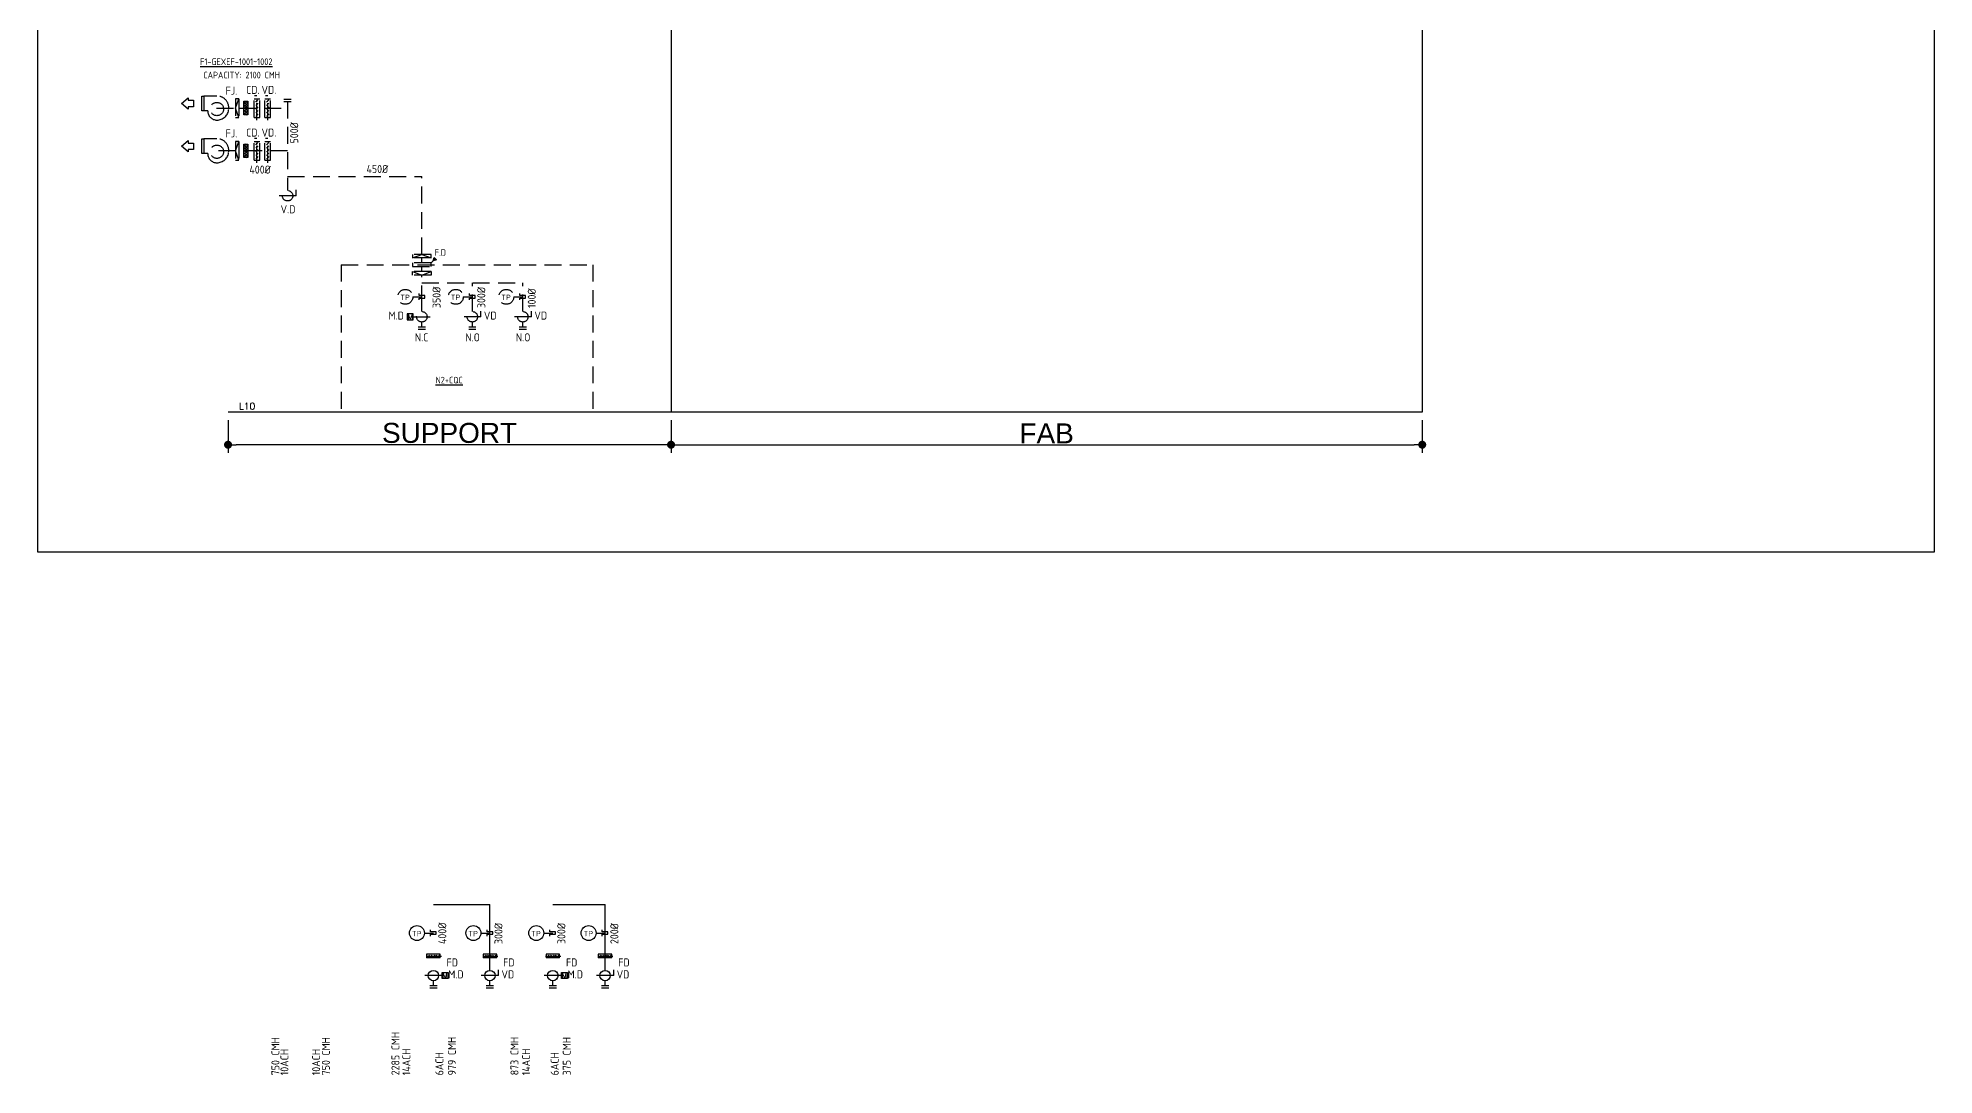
# Model space of a CAD drawing. Extents: x 41366 to 43040, y 84741 to 85507.
# Drawn here: x 41366 to 42076, y 84741 to 85129 of the extents above; entities that cross this region are included whole.
import ezdxf
from ezdxf.enums import TextEntityAlignment as Align

# ---------------------------------------------------------------- set-up
doc = ezdxf.new("R2010")
doc.units = 0
doc.header["$LTSCALE"] = 10
doc.linetypes.add('HIDDEN', pattern=[9.525, 6.35, -3.175])
for name, color, linetype in [('A-DETL-01', 1, 'Continuous'), ('M-CMDUCT-TEXT', 3, 'Continuous'), ('M-EQPM-TXT', 4, 'Continuous'), ('M-EX-EQPM', 22, 'Continuous'), ('M-EX-TXT', 3, 'Continuous'), ('M-EX-VALVE', 2, 'Continuous'), ('M-GEX', 114, 'Continuous'), ('M-HVAC-DAPR', 2, 'Continuous'), ('M6-CWTR-TEXT', 4, 'Continuous'), ('txt', 2, 'Continuous'), ('U-EX-TXT', 4, 'Continuous'), ('U-PV-VALVE', 3, 'Continuous')]:
    doc.layers.add(name, color=color, linetype=linetype)
doc.styles.add('AA-TXT', font='isocp.shx', dxfattribs={"bigfont": 'chineset.shx'})
doc.styles.add('STDTEXT', font='simplex.shx', dxfattribs={"bigfont": 'china.shx'})
doc.dimstyles.new('10-dim', dxfattribs={"dimscale": 10, "dimtxt": 0.25, "dimasz": 0.1, "dimexe": 0.1, "dimexo": 0.1, "dimgap": 0.05, "dimtad": 1, "dimdec": 0, "dimlfac": 100, "dimdsep": 46, "dimtxsty": 'AA-TXT', "dimblk": 'DOT', "dimcen": 2, "dimclrd": 256, "dimclre": 256, "dimclrt": 256, "dimazin": 0, "dimtfac": 1, "dimtdec": 0, "dimtix": 1, "dimtmove": 2, "dimatfit": 3, "dimldrblk": 'CIR', "dimfxl": 1, "dimtvp": 1, "dimtolj": 1, "dimtzin": 0, "dimarcsym": 0})

# ---------------------------------------------------------------- blocks, each defined once
blk = doc.blocks.new('MOI')
blk.add_lwpolyline([(44.2, 12), (44.2, -12), (24.2, -12), (24.2, -20.8), (0, 0), (24.2, 20.8), (24.2, 12)], close=True)
blk = doc.blocks.new('_DOT')
at = {"color": 0, "linetype": 'ByBlock'}
blk.add_line((-0.5, 0), (-1, 0), dxfattribs=at)
at = {"color": 0, "linetype": 'ByBlock', "const_width": 0.5}
blk.add_lwpolyline([(-0.25, 0, 1), (0.25, 0, 1)], format="xyb", close=True, dxfattribs=at)
blk = doc.blocks.new('*D7')
at = {"layer": 'DEFPOINTS', "color": 0, "transparency": 16777216}
for p in [(41602.9, 84989.11), (41884.48, 84989.11), (41884.48, 84976.93)]:
    blk.add_point(p, dxfattribs=at)
at = {"layer": 'txt', "lineweight": -2, "transparency": 16777216}
for p, q in [((41602.9, 84986.11), (41602.9, 84973.93)), ((41884.48, 84986.11), (41884.48, 84973.93)), ((41605.9, 84976.93), (41881.48, 84976.93))]:
    blk.add_line(p, q, dxfattribs=at)
at = {"layer": 'txt', "lineweight": -2, "transparency": 16777216, "xscale": 3, "yscale": 3, "zscale": 3, "rotation": 180}
blk.add_blockref('_DOT', (41602.9, 84976.93), dxfattribs=at)
at = {"layer": 'txt', "lineweight": -2, "transparency": 16777216, "xscale": 3, "yscale": 3, "zscale": 3}
blk.add_blockref('_DOT', (41884.48, 84976.93), dxfattribs=at)
at = {"layer": 'txt', "transparency": 16777216, "insert": (41743.69, 84981.18), "char_height": 7.5, "attachment_point": 5, "style": 'AA-TXT'}
blk.add_mtext('\\A1;{\\fArial|b0|i0|c0|p34;FAB', dxfattribs=at)
blk = doc.blocks.new('CIR')
at = {"color": 0}
blk.add_line((1, 0), (-1, 0), dxfattribs=at)
at = {"color": 3}
blk.add_circle((0, 0), 0.5, dxfattribs=at)
blk = doc.blocks.new('*D8')
at = {"layer": 'DEFPOINTS', "color": 0, "transparency": 16777216}
for p in [(41436.83, 84989.11), (41602.9, 84989.11), (41436.83, 84976.93)]:
    blk.add_point(p, dxfattribs=at)
at = {"layer": 'txt', "lineweight": -2, "transparency": 16777216}
for p, q in [((41436.83, 84986.11), (41436.83, 84973.93)), ((41602.9, 84986.11), (41602.9, 84973.93)), ((41599.9, 84976.93), (41439.83, 84976.93))]:
    blk.add_line(p, q, dxfattribs=at)
at = {"layer": 'txt', "lineweight": -2, "transparency": 16777216, "xscale": 3, "yscale": 3, "zscale": 3, "rotation": 180}
blk.add_blockref('_DOT', (41436.83, 84976.93), dxfattribs=at)
at = {"layer": 'txt', "lineweight": -2, "transparency": 16777216, "xscale": 3, "yscale": 3, "zscale": 3}
blk.add_blockref('_DOT', (41602.9, 84976.93), dxfattribs=at)
at = {"layer": 'txt', "transparency": 16777216, "insert": (41519.87, 84981.31), "char_height": 7.5, "attachment_point": 5, "style": 'AA-TXT'}
blk.add_mtext('\\A1;{\\fArial|b0|i0|c0|p34;SUPPORT}', dxfattribs=at)

msp = doc.modelspace()

# ---------------------------------------------------------------- hatches: boundary and pattern name
at = {"layer": 'M-EX-VALVE', "linetype": 'HIDDEN', "ltscale": 0.1}
h = msp.add_hatch(dxfattribs=at)
h.set_pattern_fill('ANSI37', color=252, scale=0.216, style=0)
h.set_pattern_definition([(45, (39425.7782, 83615.2638), (-0.48493383, 0.48493383), []), (135, (39425.7782, 83615.2638), (-0.48493383, -0.48493383), [])])
h.paths.add_polyline_path([(41444.207, 85105.635), (41444.207, 85100.545), (41442.705, 85100.545), (41442.705, 85105.635)])
h = msp.add_hatch(dxfattribs=at)
h.set_pattern_fill('ANSI37', color=252, scale=0.216, style=0)
h.set_pattern_definition([(45, (39425.7782, 83599.2638), (-0.48493383, 0.48493383), []), (135, (39425.7782, 83599.2638), (-0.48493383, -0.48493383), [])])
h.paths.add_polyline_path([(41444.207, 85089.635), (41444.207, 85084.545), (41442.705, 85084.545), (41442.705, 85089.635)])
at = {"layer": 'M-HVAC-DAPR', "linetype": 'HIDDEN', "ltscale": 0.1}
msp.add_hatch(color=252, dxfattribs=at).paths.add_polyline_path([(41515.019, 85046.261), (41513.695, 85045.82), (41514.137, 85047.144)])

# ---------------------------------------------------------------- linework, layer by layer
at = {"layer": 'A-DETL-01', "linetype": 'Continuous'}
for p, q in [((41602.898, 85323.796), (41602.898, 84989.108)), ((41884.481, 85323.796), (41884.481, 84989.108)), ((41884.481, 84989.108), (41436.834, 84989.108))]:
    msp.add_line(p, q, dxfattribs=at)
at = {"layer": 'A-DETL-01', "color": 252, "linetype": 'HIDDEN', "ltscale": 0.1}
for p, q in [((41479.285, 85044.393), (41479.285, 84989.108)), ((41573.57, 85044.393), (41573.57, 84989.108))]:
    msp.add_line(p, q, dxfattribs=at)
for points in [[(41479.285, 85044.393), (41573.57, 85044.393)], [(41573.57, 84989.108), (41479.285, 84989.108)]]:
    msp.add_lwpolyline(points, dxfattribs=at)
at = {"layer": 'DEFPOINTS', "color": 1}
msp.add_lwpolyline([(41365.567, 85507.146), (42076.347, 85507.146), (42076.347, 84936.686), (41365.567, 84936.686)], close=True, dxfattribs=at)
at = {"layer": 'M-EX-EQPM', "color": 252, "linetype": 'HIDDEN', "ltscale": 0.1}
for p, q in [((41432.65, 85107.594), (41427.71, 85107.594)), ((41427.71, 85107.594), (41427.71, 85102.03)), ((41429.225, 85102.03), (41427.71, 85102.03)), ((41432.65, 85091.594), (41427.71, 85091.594)), ((41427.71, 85091.594), (41427.71, 85086.03)), ((41429.225, 85086.03), (41427.71, 85086.03))]:
    msp.add_line(p, q, dxfattribs=at)
for points in [[(41427.71, 85102.03), (41427.06, 85102.03), (41427.06, 85107.594), (41427.71, 85107.594)], [(41427.71, 85086.03), (41427.06, 85086.03), (41427.06, 85091.594), (41427.71, 85091.594)]]:
    msp.add_lwpolyline(points, dxfattribs=at)
for centre in [(41432.65, 85102.743), (41432.65, 85086.743)]:
    msp.add_circle(centre, 2.497, dxfattribs=at)
for centre, radius, start, end in [((41432.65, 85102.03), 3.424, 180, 270), ((41432.723, 85103.219), 4.376, 353.756329, 90.958581), ((41432.72, 85102.963), 4.358, 269.070901, 357.110794), ((41432.723, 85087.219), 4.376, 353.756329, 90.958581), ((41432.65, 85086.03), 3.424, 180, 270), ((41432.72, 85086.963), 4.358, 269.070901, 357.110794)]:
    msp.add_arc(centre, radius, start, end, dxfattribs=at)
at = {"layer": 'M-EX-VALVE', "color": 252, "linetype": 'HIDDEN', "ltscale": 0.1}
for p, q in [((41446.6, 85106.588), (41448.7, 85106.588)), ((41446.6, 85099.592), (41446.6, 85106.588)), ((41447.65, 85107.638), (41446.791, 85107.638)), ((41447.256, 85105.29), (41448.045, 85106.231)), ((41448.045, 85104.963), (41447.256, 85104.023)), ((41448.045, 85103.56), (41447.256, 85102.619)), ((41448.045, 85102.228), (41447.256, 85101.287)), ((41447.65, 85098.542), (41447.65, 85107.638)), ((41448.7, 85099.592), (41448.7, 85106.588)), ((41450.648, 85106.588), (41452.748, 85106.588)), ((41450.648, 85099.592), (41450.648, 85106.588)), ((41451.698, 85107.638), (41450.838, 85107.638)), ((41451.303, 85105.29), (41452.092, 85106.231)), ((41452.092, 85104.963), (41451.303, 85104.023)), ((41452.092, 85103.56), (41451.303, 85102.619)), ((41452.092, 85102.228), (41451.303, 85101.287)), ((41451.698, 85098.542), (41451.698, 85107.638)), ((41452.748, 85099.592), (41452.748, 85106.588)), ((41457.803, 85106.47), (41460.52, 85106.47)), ((41457.803, 85105.589), (41460.52, 85105.589)), ((41446.6, 85099.592), (41448.7, 85099.592)), ((41448.045, 85100.927), (41447.256, 85099.986)), ((41450.648, 85099.592), (41452.748, 85099.592)), ((41452.092, 85100.927), (41451.303, 85099.986)), ((41446.6, 85090.588), (41448.7, 85090.588)), ((41446.6, 85083.592), (41446.6, 85090.588)), ((41447.65, 85091.638), (41446.791, 85091.638)), ((41447.256, 85089.29), (41448.045, 85090.231)), ((41448.045, 85088.963), (41447.256, 85088.023)), ((41448.045, 85087.56), (41447.256, 85086.619)), ((41447.65, 85082.542), (41447.65, 85091.638)), ((41448.7, 85083.592), (41448.7, 85090.588)), ((41450.648, 85090.588), (41452.748, 85090.588)), ((41450.648, 85083.592), (41450.648, 85090.588)), ((41451.698, 85091.638), (41450.838, 85091.638)), ((41451.303, 85089.29), (41452.092, 85090.231)), ((41452.092, 85088.963), (41451.303, 85088.023)), ((41452.092, 85087.56), (41451.303, 85086.619)), ((41451.698, 85082.542), (41451.698, 85091.638)), ((41452.748, 85083.592), (41452.748, 85090.588)), ((41446.6, 85083.592), (41448.7, 85083.592)), ((41448.045, 85086.228), (41447.256, 85085.287)), ((41448.045, 85084.927), (41447.256, 85083.986)), ((41450.648, 85083.592), (41452.748, 85083.592)), ((41452.092, 85086.228), (41451.303, 85085.287)), ((41452.092, 85084.927), (41451.303, 85083.986)), ((41506.102, 85032.365), (41509.488, 85032.365)), ((41508.429, 85032.832), (41508.429, 85033.55)), ((41510.548, 85032.832), (41508.429, 85032.832)), ((41508.429, 85031.23), (41508.429, 85031.898)), ((41508.429, 85031.898), (41510.548, 85031.898)), ((41510.548, 85031.898), (41510.548, 85032.832)), ((41525.023, 85032.365), (41528.41, 85032.365)), ((41527.351, 85032.832), (41527.351, 85033.55)), ((41529.469, 85032.832), (41527.351, 85032.832)), ((41527.351, 85031.23), (41527.351, 85031.898)), ((41527.351, 85031.898), (41529.469, 85031.898)), ((41529.469, 85031.898), (41529.469, 85032.832)), ((41543.944, 85032.365), (41547.331, 85032.365)), ((41546.272, 85032.832), (41546.272, 85033.55)), ((41548.39, 85032.832), (41546.272, 85032.832)), ((41546.272, 85031.23), (41546.272, 85031.898)), ((41546.272, 85031.898), (41548.39, 85031.898)), ((41548.39, 85031.898), (41548.39, 85032.832)), ((41510.847, 85021.042), (41508.13, 85021.042)), ((41510.847, 85020.161), (41508.13, 85020.161)), ((41529.768, 85021.042), (41527.051, 85021.042)), ((41529.768, 85020.161), (41527.051, 85020.161)), ((41548.69, 85021.042), (41545.973, 85021.042)), ((41548.69, 85020.161), (41545.973, 85020.161))]:
    msp.add_line(p, q, dxfattribs=at)
at = {"layer": 'M-EX-VALVE'}
for p, q in [((41510.439, 84793.889), (41513.826, 84793.889)), ((41512.766, 84794.356), (41512.766, 84795.074)), ((41514.885, 84794.356), (41512.766, 84794.356)), ((41512.766, 84792.755), (41512.766, 84793.422)), ((41512.766, 84793.422), (41514.885, 84793.422)), ((41514.885, 84793.422), (41514.885, 84794.356)), ((41531.622, 84793.889), (41535.009, 84793.889)), ((41533.949, 84794.356), (41533.949, 84795.074)), ((41536.068, 84794.356), (41533.949, 84794.356)), ((41533.949, 84792.755), (41533.949, 84793.422)), ((41533.949, 84793.422), (41536.068, 84793.422)), ((41536.068, 84793.422), (41536.068, 84794.356)), ((41555.184, 84793.889), (41558.57, 84793.889)), ((41557.511, 84794.356), (41557.511, 84795.074)), ((41559.63, 84794.356), (41557.511, 84794.356)), ((41557.511, 84792.755), (41557.511, 84793.422)), ((41557.511, 84793.422), (41559.63, 84793.422)), ((41559.63, 84793.422), (41559.63, 84794.356)), ((41574.784, 84793.889), (41578.17, 84793.889)), ((41577.111, 84794.356), (41577.111, 84795.074)), ((41579.23, 84794.356), (41577.111, 84794.356)), ((41577.111, 84792.755), (41577.111, 84793.422)), ((41577.111, 84793.422), (41579.23, 84793.422)), ((41579.23, 84793.422), (41579.23, 84794.356)), ((41511.138, 84785.282), (41516.789, 84785.282)), ((41511.281, 84786.008), (41511.281, 84784.556)), ((41516.37, 84786.008), (41511.281, 84786.008)), ((41516.37, 84784.556), (41511.281, 84784.556)), ((41512.036, 84785.011), (41512.491, 84785.553)), ((41513.504, 84785.055), (41512.962, 84785.509)), ((41514.337, 84785.553), (41513.882, 84785.011)), ((41515.278, 84785.055), (41514.736, 84785.509)), ((41516.11, 84785.553), (41515.655, 84785.011)), ((41516.37, 84784.556), (41516.37, 84786.008)), ((41532.321, 84785.282), (41537.972, 84785.282)), ((41532.464, 84786.008), (41532.464, 84784.556)), ((41537.553, 84786.008), (41532.464, 84786.008)), ((41537.553, 84784.556), (41532.464, 84784.556)), ((41533.219, 84785.011), (41533.673, 84785.553)), ((41534.687, 84785.055), (41534.145, 84785.509)), ((41535.519, 84785.553), (41535.065, 84785.011)), ((41536.46, 84785.055), (41535.918, 84785.509)), ((41537.293, 84785.553), (41536.838, 84785.011)), ((41537.553, 84784.556), (41537.553, 84786.008)), ((41555.883, 84785.282), (41561.534, 84785.282)), ((41556.026, 84786.008), (41556.026, 84784.556)), ((41561.115, 84786.008), (41556.026, 84786.008)), ((41561.115, 84784.556), (41556.026, 84784.556)), ((41556.781, 84785.011), (41557.235, 84785.553)), ((41558.249, 84785.055), (41557.707, 84785.509)), ((41559.081, 84785.553), (41558.627, 84785.011)), ((41560.022, 84785.055), (41559.48, 84785.509)), ((41560.855, 84785.553), (41560.4, 84785.011)), ((41561.115, 84784.556), (41561.115, 84786.008)), ((41575.483, 84785.282), (41581.134, 84785.282)), ((41575.626, 84786.008), (41575.626, 84784.556)), ((41580.715, 84786.008), (41575.626, 84786.008)), ((41580.715, 84784.556), (41575.626, 84784.556)), ((41576.381, 84785.011), (41576.835, 84785.553)), ((41577.849, 84785.055), (41577.307, 84785.509)), ((41578.681, 84785.553), (41578.227, 84785.011)), ((41579.622, 84785.055), (41579.08, 84785.509)), ((41580.455, 84785.553), (41580, 84785.011)), ((41580.715, 84784.556), (41580.715, 84786.008)), ((41515.184, 84774.122), (41512.467, 84774.122)), ((41515.184, 84773.241), (41512.467, 84773.241)), ((41536.367, 84774.122), (41533.65, 84774.122)), ((41536.367, 84773.241), (41533.65, 84773.241)), ((41559.929, 84774.122), (41557.212, 84774.122)), ((41559.929, 84773.241), (41557.212, 84773.241)), ((41579.529, 84774.122), (41576.812, 84774.122)), ((41579.529, 84773.241), (41576.812, 84773.241))]:
    msp.add_line(p, q, dxfattribs=at)
at = {"layer": 'M-EX-VALVE', "color": 252, "linetype": 'HIDDEN', "ltscale": 0.1}
for points in [[(41444.207, 85105.635), (41444.207, 85100.545), (41442.705, 85100.545), (41442.705, 85105.635)], [(41444.207, 85089.635), (41444.207, 85084.545), (41442.705, 85084.545), (41442.705, 85089.635)]]:
    msp.add_lwpolyline(points, close=True, dxfattribs=at)
for points in [[(41447.65, 85105.824, -1), (41447.65, 85105.698, -1)], [(41447.65, 85104.556, -1), (41447.65, 85104.43, -1)], [(41447.65, 85103.153, -1), (41447.65, 85103.027, -1)], [(41447.65, 85101.821, -1), (41447.65, 85101.695, -1)], [(41451.698, 85105.824, -1), (41451.698, 85105.698, -1)], [(41451.698, 85104.556, -1), (41451.698, 85104.43, -1)], [(41451.698, 85103.153, -1), (41451.698, 85103.027, -1)], [(41451.698, 85101.821, -1), (41451.698, 85101.695, -1)], [(41447.65, 85100.519, -1), (41447.65, 85100.393, -1)], [(41451.698, 85100.519, -1), (41451.698, 85100.393, -1)], [(41447.65, 85089.824, -1), (41447.65, 85089.698, -1)], [(41447.65, 85088.556, -1), (41447.65, 85088.43, -1)], [(41451.698, 85089.824, -1), (41451.698, 85089.698, -1)], [(41451.698, 85088.556, -1), (41451.698, 85088.43, -1)], [(41447.65, 85087.153, -1), (41447.65, 85087.027, -1)], [(41447.65, 85085.821, -1), (41447.65, 85085.695, -1)], [(41447.65, 85084.519, -1), (41447.65, 85084.393, -1)], [(41451.698, 85087.153, -1), (41451.698, 85087.027, -1)], [(41451.698, 85085.821, -1), (41451.698, 85085.695, -1)], [(41451.698, 85084.519, -1), (41451.698, 85084.393, -1)]]:
    msp.add_lwpolyline(points, format="xyb", close=True, dxfattribs=at)
for centre in [(41503.302, 85032.365), (41522.223, 85032.365), (41541.144, 85032.365)]:
    msp.add_circle(centre, 2.8, dxfattribs=at)
at = {"layer": 'M-EX-VALVE'}
for centre in [(41507.639, 84793.889), (41528.822, 84793.889), (41552.384, 84793.889), (41571.984, 84793.889)]:
    msp.add_circle(centre, 2.8, dxfattribs=at)
for centre, start, end in [((41512.263, 84785.282), 0, 180), ((41512.263, 84785.282), 180, 0), ((41513.233, 84785.282), 90, 270), ((41513.233, 84785.282), 270, 90), ((41514.109, 84785.282), 0, 180), ((41514.109, 84785.282), 180, 0), ((41515.007, 84785.282), 90, 270), ((41515.007, 84785.282), 270, 90), ((41515.883, 84785.282), 0, 180), ((41515.883, 84785.282), 180, 0), ((41533.446, 84785.282), 0, 180), ((41533.446, 84785.282), 180, 0), ((41534.416, 84785.282), 90, 270), ((41534.416, 84785.282), 270, 90), ((41535.292, 84785.282), 0, 180), ((41535.292, 84785.282), 180, 0), ((41536.189, 84785.282), 90, 270), ((41536.189, 84785.282), 270, 90), ((41537.066, 84785.282), 0, 180), ((41537.066, 84785.282), 180, 0), ((41557.008, 84785.282), 0, 180), ((41557.008, 84785.282), 180, 0), ((41557.978, 84785.282), 90, 270), ((41557.978, 84785.282), 270, 90), ((41558.854, 84785.282), 0, 180), ((41558.854, 84785.282), 180, 0), ((41559.751, 84785.282), 90, 270), ((41559.751, 84785.282), 270, 90), ((41560.628, 84785.282), 0, 180), ((41560.628, 84785.282), 180, 0), ((41576.608, 84785.282), 0, 180), ((41576.608, 84785.282), 180, 0), ((41577.578, 84785.282), 90, 270), ((41577.578, 84785.282), 270, 90), ((41578.454, 84785.282), 0, 180), ((41578.454, 84785.282), 180, 0), ((41579.351, 84785.282), 90, 270), ((41579.351, 84785.282), 270, 90), ((41580.228, 84785.282), 0, 180), ((41580.228, 84785.282), 180, 0)]:
    msp.add_arc(centre, 0.0677, start, end, dxfattribs=at)
at = {"layer": 'M-GEX', "color": 252, "linetype": 'HIDDEN', "ltscale": 0.1}
for p, q in [((41432.525, 85103.09), (41439.6, 85103.09)), ((41439.6, 85106.59), (41439.6, 85099.59)), ((41439.6, 85103.09), (41440.932, 85106.59)), ((41440.932, 85106.59), (41439.6, 85106.59)), ((41440.932, 85099.59), (41439.6, 85103.09)), ((41440.932, 85106.59), (41440.932, 85099.59)), ((41440.932, 85103.09), (41459.162, 85103.09)), ((41459.162, 85105.589), (41459.162, 85072.2)), ((41439.6, 85099.59), (41440.932, 85099.59)), ((41439.6, 85090.59), (41439.6, 85083.59)), ((41439.6, 85087.09), (41440.932, 85090.59)), ((41440.932, 85090.59), (41439.6, 85090.59)), ((41440.932, 85090.59), (41440.932, 85083.59)), ((41439.6, 85087.09), (41432.742, 85087.09)), ((41440.932, 85083.59), (41439.6, 85087.09)), ((41439.6, 85083.59), (41440.932, 85083.59)), ((41459.162, 85087.09), (41440.932, 85087.09)), ((41459.162, 85077.427), (41509.488, 85077.427)), ((41509.488, 85048.255), (41509.488, 85077.427)), ((41512.988, 85048.255), (41505.988, 85048.255)), ((41505.988, 85048.255), (41505.988, 85046.923)), ((41505.988, 85046.923), (41509.488, 85048.255)), ((41512.988, 85046.923), (41505.988, 85046.923)), ((41509.488, 85048.255), (41512.988, 85046.923)), ((41509.488, 85045.113), (41509.488, 85046.923)), ((41512.988, 85046.923), (41512.988, 85048.255)), ((41512.988, 85041.863), (41505.988, 85041.863)), ((41505.988, 85040.531), (41505.988, 85041.863)), ((41505.988, 85041.863), (41509.488, 85040.531)), ((41512.988, 85040.531), (41505.988, 85040.531)), ((41509.488, 85041.863), (41509.488, 85043.673)), ((41509.488, 85040.531), (41512.988, 85041.863)), ((41509.488, 85030.237), (41509.488, 85040.531)), ((41512.988, 85041.863), (41512.988, 85040.531)), ((41509.488, 85037.593), (41547.331, 85037.593)), ((41528.41, 85026.833), (41528.41, 85037.593)), ((41547.331, 85026.833), (41547.331, 85037.593)), ((41509.488, 85026.833), (41509.488, 85030.237)), ((41509.488, 85021.042), (41509.488, 85022.916)), ((41528.41, 85021.042), (41528.41, 85022.916)), ((41547.331, 85021.042), (41547.331, 85022.916))]:
    msp.add_line(p, q, dxfattribs=at)
at = {"layer": 'M-GEX'}
for p, q in [((41513.826, 84804.54), (41535.009, 84804.54)), ((41535.009, 84779.914), (41535.009, 84804.54)), ((41558.57, 84804.54), (41578.17, 84804.54)), ((41578.17, 84779.914), (41578.17, 84804.54)), ((41513.826, 84774.122), (41513.826, 84775.997)), ((41535.009, 84774.122), (41535.009, 84775.997)), ((41558.57, 84774.122), (41558.57, 84775.997)), ((41578.17, 84774.122), (41578.17, 84775.997))]:
    msp.add_line(p, q, dxfattribs=at)
at = {"layer": 'M-HVAC-DAPR', "color": 252, "linetype": 'HIDDEN', "ltscale": 0.1}
msp.add_line((41512.988, 85045.113), (41514.578, 85046.702), dxfattribs=at)
for points in [[(41505.988, 85043.673), (41512.988, 85043.673), (41512.988, 85045.113), (41505.988, 85045.113)], [(41515.019, 85046.261), (41513.695, 85045.82), (41514.137, 85047.144)], [(41503.957, 85026.025), (41503.957, 85023.725), (41506.257, 85023.725), (41506.257, 85026.025)]]:
    msp.add_lwpolyline(points, close=True, dxfattribs=at)
at = {"layer": 'M-HVAC-DAPR'}
for points in [[(41519.357, 84779.105), (41519.357, 84776.805), (41517.057, 84776.805), (41517.057, 84779.105)], [(41564.102, 84779.105), (41564.102, 84776.805), (41561.802, 84776.805), (41561.802, 84779.105)]]:
    msp.add_lwpolyline(points, close=True, dxfattribs=at)
at = {"layer": 'U-PV-VALVE', "color": 252, "linetype": 'HIDDEN', "ltscale": 0.1}
for p, q in [((41462.393, 85070.241), (41455.93, 85070.241)), ((41462.393, 85070.241), (41462.393, 85072.407)), ((41506.257, 85024.875), (41512.72, 85024.875)), ((41531.642, 85024.875), (41525.178, 85024.875)), ((41531.642, 85024.875), (41531.642, 85027.041)), ((41550.563, 85024.875), (41544.099, 85024.875)), ((41550.563, 85024.875), (41550.563, 85027.041))]:
    msp.add_line(p, q, dxfattribs=at)
at = {"layer": 'U-PV-VALVE'}
for p, q in [((41517.057, 84777.955), (41510.594, 84777.955)), ((41538.24, 84777.955), (41531.777, 84777.955)), ((41538.24, 84777.955), (41538.24, 84780.121)), ((41561.802, 84777.955), (41555.339, 84777.955)), ((41581.402, 84777.955), (41574.939, 84777.955)), ((41581.402, 84777.955), (41581.402, 84780.121))]:
    msp.add_line(p, q, dxfattribs=at)
at = {"layer": 'U-PV-VALVE', "color": 252, "linetype": 'HIDDEN', "ltscale": 0.1}
for centre in [(41459.162, 85070.241), (41509.488, 85024.875), (41528.41, 85024.875), (41547.331, 85024.875)]:
    msp.add_circle(centre, 1.959, dxfattribs=at)
at = {"layer": 'U-PV-VALVE'}
for centre in [(41513.826, 84777.955), (41535.009, 84777.955), (41558.57, 84777.955), (41578.17, 84777.955)]:
    msp.add_circle(centre, 1.959, dxfattribs=at)

# ---------------------------------------------------------------- block references
at = {"layer": 'M-GEX', "color": 252, "linetype": 'HIDDEN', "xscale": 0.1000000000003638, "yscale": 0.1000000000003638, "zscale": 0.1000000000003638}
for p in [(41419.413, 85104.812), (41419.413, 85088.812)]:
    msp.add_blockref('MOI', p, dxfattribs=at)

# ---------------------------------------------------------------- texts
at = {"layer": 'M-CMDUCT-TEXT', "style": 'STDTEXT'}
msp.add_text('L10', height=2.5, dxfattribs=at).set_placement((41440.909, 84991.358), align=Align.MIDDLE_LEFT)
at = {"layer": 'M-EQPM-TXT', "color": 252, "linetype": 'HIDDEN', "ltscale": 0.1, "style": 'AA-TXT'}
for s, p in [('%%UF1-GEXEF-1001~1002', (41426.345, 85119.22)), ('CAPACITY: 2100 CMH', (41427.584, 85114.22))]:
    msp.add_text(s, height=2.5, dxfattribs=at).set_placement(p)
at = {"layer": 'M-EX-TXT', "color": 252, "linetype": 'HIDDEN', "ltscale": 0.1, "style": 'AA-TXT'}
msp.add_text('%%UN2+CQC', height=2.5, dxfattribs=at).set_placement((41519.727, 84999.885), align=Align.CENTER)
at = {"layer": 'M-EX-VALVE', "color": 252, "linetype": 'HIDDEN', "ltscale": 0.1, "style": 'AA-TXT'}
for p in [(41503.2, 85032.164), (41522.122, 85032.164), (41541.043, 85032.164)]:
    msp.add_text('TP', height=2, rotation=360, dxfattribs=at).set_placement(p, align=Align.MIDDLE)
at = {"layer": 'M-EX-VALVE', "style": 'AA-TXT'}
for p in [(41507.538, 84793.688), (41528.721, 84793.688), (41552.282, 84793.688), (41571.883, 84793.688)]:
    msp.add_text('TP', height=2, rotation=360, dxfattribs=at).set_placement(p, align=Align.MIDDLE)
at = {"layer": 'M-HVAC-DAPR', "color": 252, "linetype": 'HIDDEN', "ltscale": 0.1, "style": 'STDTEXT'}
msp.add_text('M', height=2, rotation=360, dxfattribs=at).set_placement((41505.107, 85024.875), align=Align.MIDDLE)
at = {"layer": 'M-HVAC-DAPR', "style": 'STDTEXT'}
for p in [(41518.207, 84777.955), (41562.952, 84777.955)]:
    msp.add_text('M', height=2, dxfattribs=at).set_placement(p, align=Align.MIDDLE)
at = {"layer": 'M6-CWTR-TEXT', "color": 252, "linetype": 'HIDDEN', "ltscale": 0.1, "style": 'AA-TXT'}
for s, p in [('FJ.', (41435.924, 85108.108)), ('FJ.', (41435.924, 85092.108)), ('400%%C', (41444.838, 85078.536)), ('450%%C', (41488.739, 85078.763)), ('V.D', (41456.538, 85063.659)), ('VD', (41532.749, 85023.835)), ('VD', (41551.67, 85023.835))]:
    msp.add_text(s, height=3, dxfattribs=at).set_placement(p)
for s, p in [('CD.', (41448.65, 85109.922)), ('VD.', (41454.947, 85109.922)), ('CD.', (41448.65, 85093.922)), ('VD.', (41454.947, 85093.922))]:
    msp.add_text(s, height=3, dxfattribs=at).set_placement(p, align=Align.MIDDLE_RIGHT)
for s, rotation, p in [('500%%C', 90, (41463.147, 85089.835)), ('350%%C', 90, (41516.491, 85028.144)), ('300%%C', 90, (41533.262, 85028.144)), ('100%%C', 90, (41552.184, 85028.144)), ('M.D', 360, (41497.006, 85023.835)), ('N.C', 360, (41506.895, 85015.673)), ('N.O', 360, (41525.816, 85015.673)), ('N.O', 360, (41544.738, 85015.673))]:
    msp.add_text(s, height=3, rotation=rotation, dxfattribs=at).set_placement(p)
at = {"layer": 'M6-CWTR-TEXT', "style": 'AA-TXT'}
for s, p in [('400%%C', (41518.652, 84789.779)), ('300%%C', (41539.712, 84789.779)), ('300%%C', (41563.274, 84789.779)), ('200%%C', (41583.146, 84789.779)), ('750 CMH', (41456.098, 84740.576)), ('750 CMH', (41475.019, 84740.576)), ('2285 CMH', (41501.085, 84740.576)), ('979 CMH', (41522.254, 84740.576)), ('873 CMH', (41545.709, 84740.576)), ('375 CMH', (41565.309, 84740.576)), ('10ACH', (41459.466, 84740.576)), ('10ACH', (41471.36, 84740.576)), ('14ACH', (41505.174, 84740.576)), ('6ACH', (41517.568, 84740.576)), ('14ACH', (41550.073, 84740.576)), ('6ACH', (41560.776, 84740.576))]:
    msp.add_text(s, height=3, rotation=90, dxfattribs=at).set_placement(p)
for s, p in [('FD', (41518.764, 84781.385)), ('FD', (41539.947, 84781.385)), ('FD', (41563.509, 84781.385)), ('FD', (41583.109, 84781.385)), ('M.D', (41519.394, 84776.916)), ('VD', (41539.347, 84776.916)), ('M.D', (41564.138, 84776.916)), ('VD', (41582.509, 84776.916))]:
    msp.add_text(s, height=3, dxfattribs=at).set_placement(p)
at = {"layer": 'U-EX-TXT', "color": 252, "linetype": 'HIDDEN', "ltscale": 0.1, "style": 'AA-TXT', "width": 0.8}
msp.add_text('F.D', height=2.5, dxfattribs=at).set_placement((41516.435, 85048.978), align=Align.MIDDLE_CENTER)

# ---------------------------------------------------------------- dimensions: what is measured, and where the dimension line sits
at = {"layer": 'txt'}
dim = msp.add_linear_dim(base=(41436.834, 84976.931), p1=(41602.898, 84989.108), p2=(41436.834, 84989.108), angle=180, text='{\\fArial|b0|i0|c0|p34;SUPPORT}', dimstyle='10-dim', override={"dimtxt": 0.75, "dimasz": 0.3, "dimexe": 0.3, "dimexo": 0.3}, dxfattribs=at)
dim.commit()
dim.dimension.update_dxf_attribs({"geometry": '*D8', "text_midpoint": (41519.866, 84981.312)})
dim = msp.add_linear_dim(base=(41884.481, 84976.931), p1=(41602.898, 84989.108), p2=(41884.481, 84989.108), text='{\\fArial|b0|i0|c0|p34;FAB', dimstyle='10-dim', override={"dimtxt": 0.75, "dimasz": 0.3, "dimexe": 0.3, "dimexo": 0.3}, dxfattribs=at)
dim.commit()
dim.dimension.update_dxf_attribs({"geometry": '*D7', "text_midpoint": (41743.69, 84981.181)})

doc.saveas('drawing.dxf')
